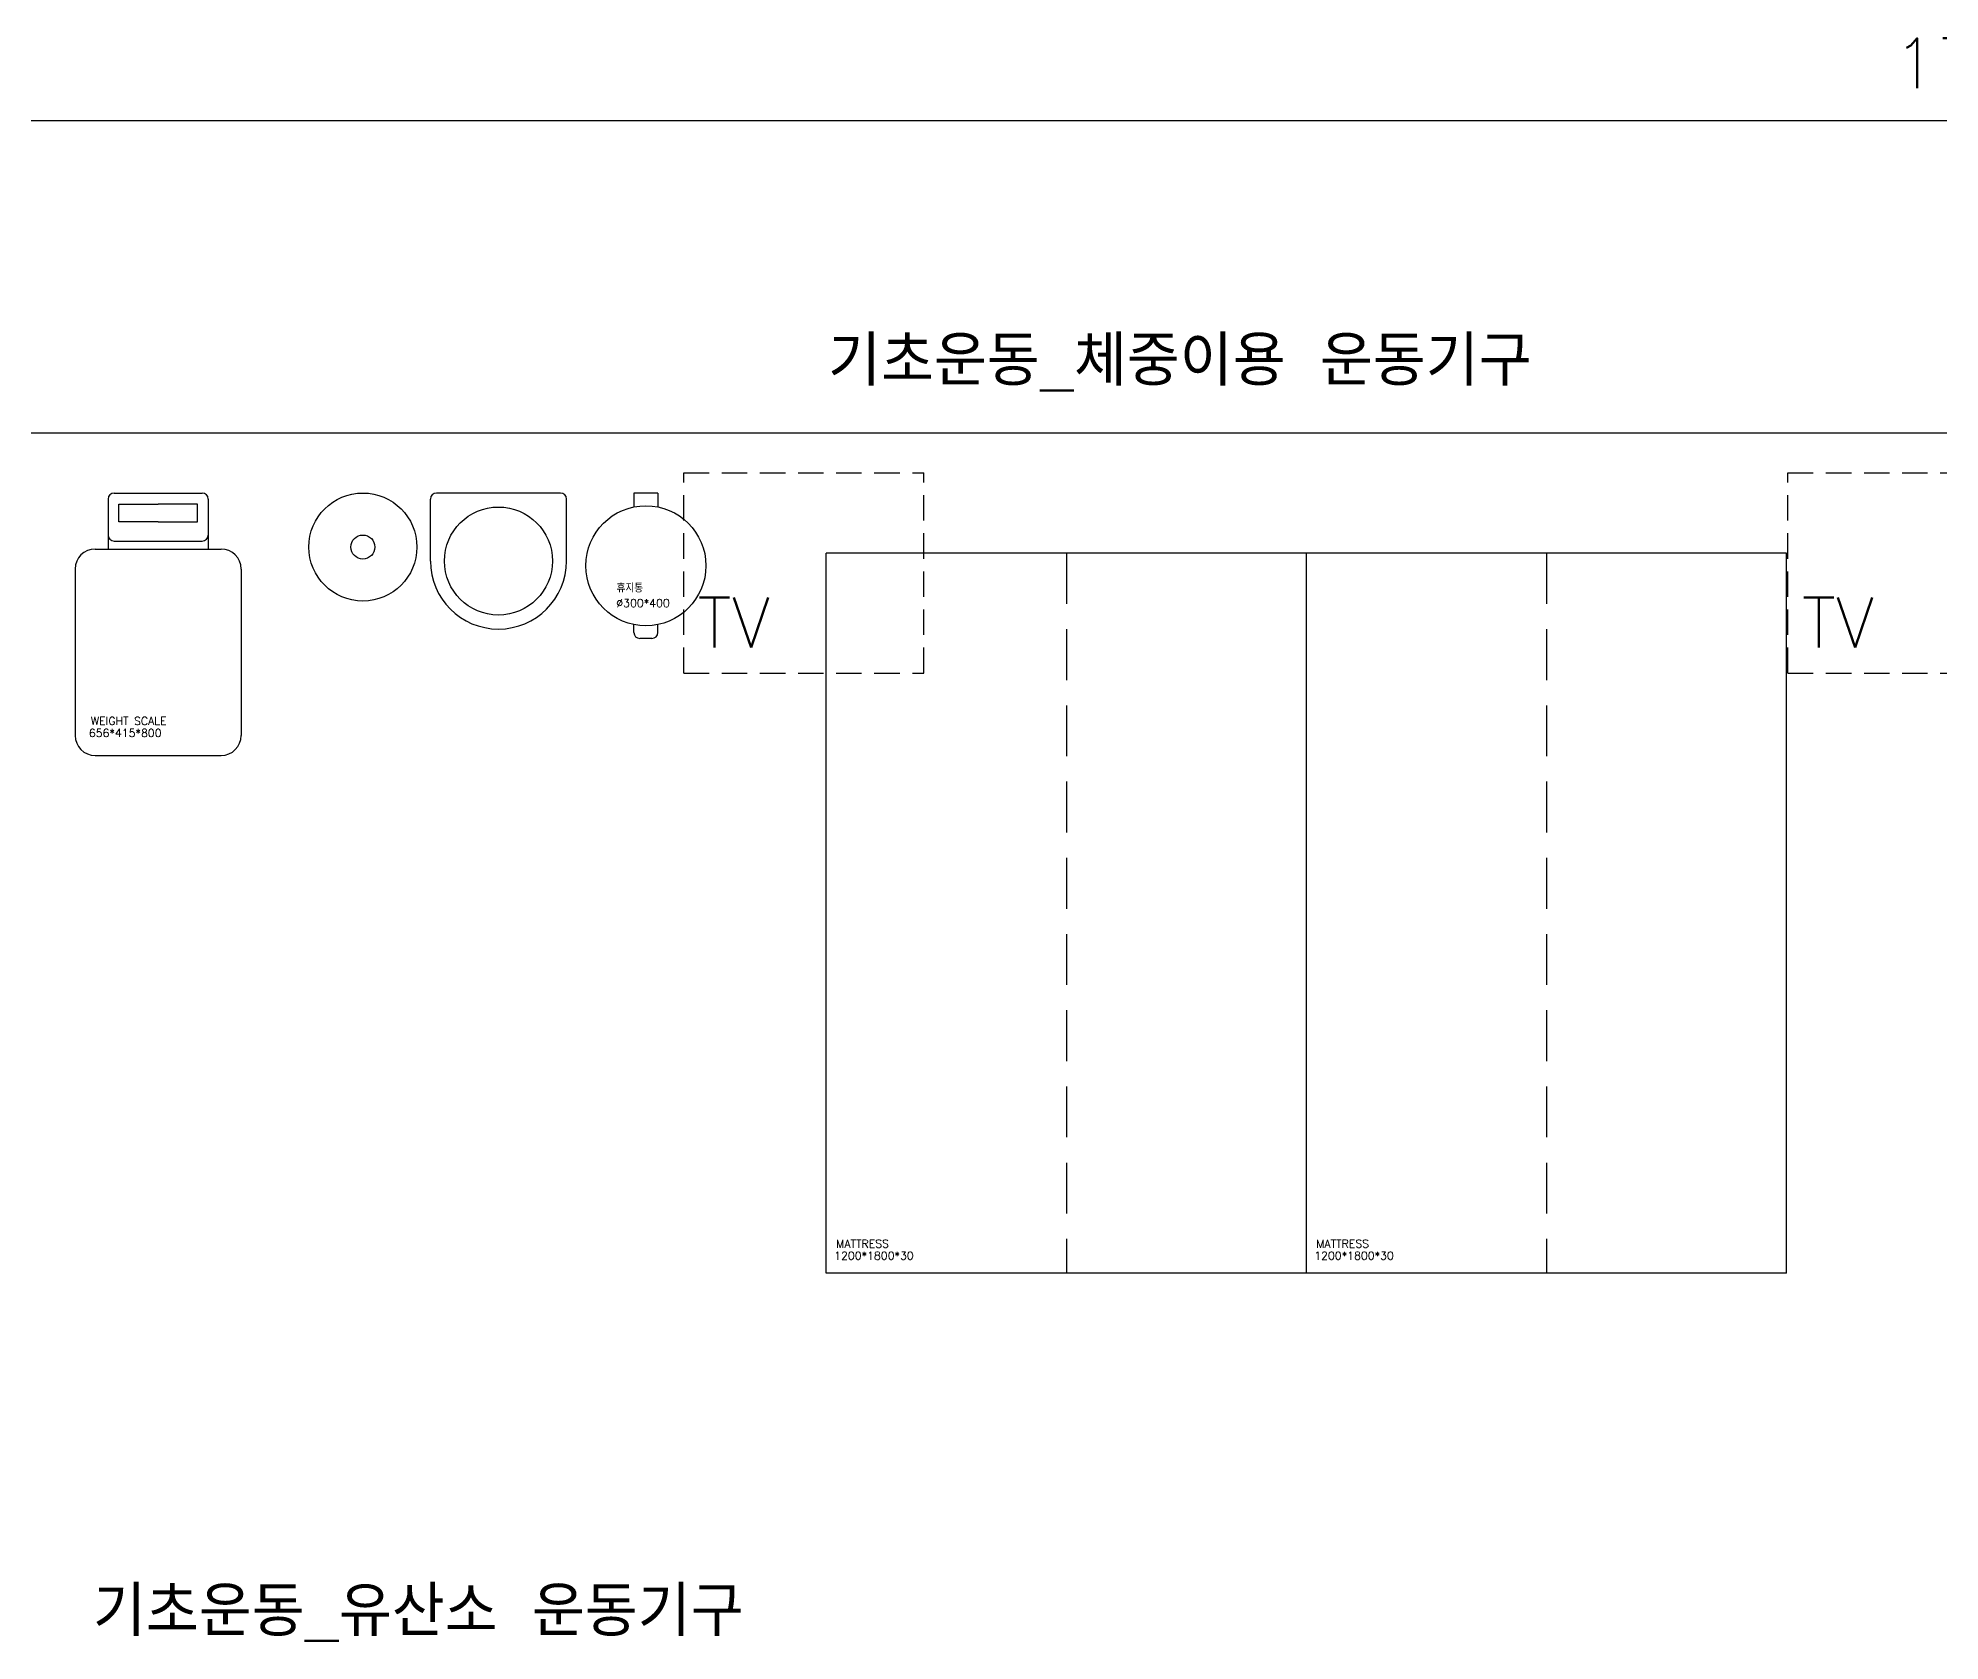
# Model space of a CAD drawing. Extents: x 17047 to 35098, y 459 to 11391.
# Drawn here: x 21565 to 26319, y 7384 to 11391 of the extents above; entities that cross this region are included whole.
import ezdxf

# ---------------------------------------------------------------- set-up
doc = ezdxf.new("R2010")
doc.units = 0
doc.header["$LTSCALE"] = 20
doc.header["$MEASUREMENT"] = 0
doc.linetypes.add('HIDDEN', pattern=[9.525, 6.35, -3.175])
doc.linetypes.add('HIDDEN2', pattern=[4.7625, 3.175, -1.5875])
doc.layers.get('0').update_dxf_attribs({"linetype": 'CONTINUOUS'})
doc.layers.get('DEFPOINTS').update_dxf_attribs({"linetype": 'CONTINUOUS'})
for name, color, linetype in [('1HIDDEN', 1, 'HIDDEN'), ('1HIDDEN2', 1, 'HIDDEN2'), ('2CONTINUOUS', 2, 'CONTINUOUS'), ('3CONTINUOUS', 3, 'CONTINUOUS'), ('3TEXT', 3, 'CONTINUOUS'), ('4ele', 4, 'CONTINUOUS')]:
    doc.layers.add(name, color=color, linetype=linetype)
doc.styles.add('K_GEN', font='romans.shx', dxfattribs={"bigfont": 'whgtxt.shx'})
doc.styles.add('WHG', font='romans', dxfattribs={"bigfont": 'whgtxt'})
doc.dimstyles.new('STANDARD_WS', dxfattribs={"dimtxt": 2.5, "dimasz": 2.5, "dimexe": 1.25, "dimexo": 0.625, "dimtad": 1, "dimdec": 4, "dimdsep": 46, "dimtxsty": 'Standard', "dimcen": 2.5, "dimadec": 0, "dimazin": 0, "dimtfac": 1, "dimtdec": 4, "dimtmove": 0, "dimatfit": 3, "dimfxl": 0, "dimtolj": 1, "dimtzin": 0, "dimarcsym": 0})

# ---------------------------------------------------------------- blocks, each defined once
blk = doc.blocks.new('_CIDOTB')
at = {"color": 0, "linetype": 'ByBlock'}
blk.add_line((2, 0), (-1, 0), dxfattribs=at)
blk.add_circle((0, 0), 0.5, dxfattribs=at)
blk = doc.blocks.new('*D3')
at = {"layer": '4ele', "lineweight": -2}
for p, q in [((17997.5, 10808.4), (17997.5, 11234.4)), ((34997.5, 10808.4), (34997.5, 11234.4)), ((18047.5, 11184.4), (34947.5, 11184.4))]:
    blk.add_line(p, q, dxfattribs=at)
at = {"layer": 'DEFPOINTS', "color": 0}
for p in [(34997.5, 11184.4), (17997.5, 10758.4), (34997.5, 10758.4)]:
    blk.add_point(p, dxfattribs=at)
at = {"layer": '4ele', "lineweight": -2, "xscale": 50, "yscale": 50, "zscale": 50, "rotation": 180}
blk.add_blockref('_CIDOTB', (17997.5, 11184.4), dxfattribs=at)
at = {"layer": '4ele', "lineweight": -2, "xscale": 50, "yscale": 50, "zscale": 50}
blk.add_blockref('_CIDOTB', (34997.5, 11184.4), dxfattribs=at)
at = {"layer": '4ele', "insert": (26497.5, 11308.8), "char_height": 125, "attachment_point": 5, "style": 'K_GEN'}
blk.add_mtext('\\A1;17,000', dxfattribs=at)
blk = doc.blocks.new('DIMDOT')
blk.add_line((-2, 0), (2, 0))
blk.add_circle((0, 0), 0.5)

msp = doc.modelspace()

# ---------------------------------------------------------------- linework, layer by layer
at = {"layer": '1HIDDEN'}
for p, q in [((24135, 10103.6), (24135, 8303.6)), ((25335, 10103.6), (25335, 8303.6))]:
    msp.add_line(p, q, dxfattribs=at)
at = {"layer": '1HIDDEN2'}
for p, q in [((23178.78, 10303.6), (23778.78, 10303.6)), ((23178.78, 9803.6), (23178.78, 10303.6)), ((23778.78, 9803.6), (23778.78, 10303.6)), ((25938.35, 10303.6), (26538.35, 10303.6)), ((25938.35, 9803.6), (25938.35, 10303.6)), ((23178.78, 9803.6), (23778.78, 9803.6)), ((25938.35, 9803.6), (26538.35, 9803.6))]:
    msp.add_line(p, q, dxfattribs=at)
at = {"layer": '2CONTINUOUS', "color": 6}
for p, q in [((21740.01, 10238.6), (21740.01, 10113.6)), ((21755.01, 10253.6), (21975.01, 10253.6)), ((21990.01, 10238.6), (21990.01, 10113.6)), ((22545.62, 10083.6), (22545.62, 10238.6)), ((22870.62, 10253.6), (22560.62, 10253.6)), ((22885.62, 10083.6), (22885.62, 10238.6)), ((23114.08, 10253.6), (23054.08, 10253.6)), ((23054.08, 10253.6), (23054.08, 10218.8)), ((23114.08, 10253.6), (23114.08, 10218.8)), ((21755.01, 10133.6), (21975.01, 10133.6)), ((21707.51, 10113.6), (22022.51, 10113.6)), ((24735, 10103.6), (23535, 10103.6)), ((23535, 8303.6), (23535, 10103.6)), ((24735, 8303.6), (24735, 10103.6)), ((24735, 8303.6), (24735, 10103.6)), ((25935, 10103.6), (24735, 10103.6)), ((25935, 8303.6), (25935, 10103.6)), ((21657.51, 10063.6), (21657.51, 9647.6)), ((22072.51, 10063.6), (22072.51, 9647.6)), ((23054.08, 9905.07), (23054.08, 9924.86)), ((23099.08, 9890.07), (23069.08, 9890.07)), ((23114.08, 9905.07), (23114.08, 9924.86)), ((21707.51, 9597.6), (22022.51, 9597.6)), ((24735, 8303.6), (23535, 8303.6)), ((25935, 8303.6), (24735, 8303.6))]:
    msp.add_line(p, q, dxfattribs=at)
for points in [[(21865.01, 10181.38), (21766.5, 10181.38), (21766.5, 10225.95), (21865.01, 10225.95)], [(21865.01, 10181.38), (21963.52, 10181.38), (21963.52, 10225.95), (21865.01, 10225.95)]]:
    msp.add_lwpolyline(points, dxfattribs=at)
for centre, radius in [((22376.72, 10118.6), 135), ((23084.08, 10071.83), 150), ((22715.62, 10083.6), 135), ((22376.72, 10118.6), 30)]:
    msp.add_circle(centre, radius, dxfattribs=at)
for centre, radius, start, end in [((21755.01, 10238.6), 15, 90, 180), ((21975.01, 10238.6), 15, 0, 90), ((22560.62, 10238.6), 15, 90, 180), ((22870.62, 10238.6), 15, 0, 90), ((21755.01, 10148.6), 15, 180, 270), ((21975.01, 10148.6), 15, 270, 360), ((21707.51, 10063.6), 50, 90, 180), ((22022.51, 10063.6), 50, 360, 90), ((22715.62, 10083.6), 170, 180, 0), ((23069.08, 9905.07), 15, 180, 270), ((23099.08, 9905.07), 15, 270, 360), ((21707.51, 9647.6), 50, 180, 270), ((22022.51, 9647.6), 50, 270, 360)]:
    msp.add_arc(centre, radius, start, end, dxfattribs=at)
at = {"layer": '3CONTINUOUS'}
msp.add_line((17997.51, 10403.6), (34997.51, 10403.6), dxfattribs=at)

# ---------------------------------------------------------------- texts
at = {"layer": '3TEXT', "color": 3, "linetype": 'Continuous', "style": 'K_GEN'}
for s, p in [('기초운동_체중이용 운동기구', (23539.42, 10521.96)), ('TV', (23213.11, 9867.54)), ('TV', (25972.67, 9867.54)), ('기초운동_유산소 운동기구', (21702.05, 7396.16))]:
    msp.add_text(s, height=125, dxfattribs=at).set_placement(p)
at = {"layer": 'DEFPOINTS', "style": 'WHG'}
for s, p in [('휴지통', (23010.83, 10005.29)), ('%%c300*400', (23010.11, 9968.5)), ('656*415*800', (21691.8, 9643.77)), ('WEIGHT SCALE', (21696.77, 9673.77)), ('MATTRESS', (23559.61, 8367.23)), ('MATTRESS', (24759.61, 8367.23)), ('1200*1800*30', (23554.64, 8337.23)), ('1200*1800*30', (24754.64, 8337.23))]:
    msp.add_text(s, height=20, dxfattribs=at).set_placement(p)

# ---------------------------------------------------------------- dimensions: what is measured, and where the dimension line sits
at = {"layer": '4ele'}
dim = msp.add_linear_dim(base=(34997.51, 11184.35), p1=(17997.51, 10758.43), p2=(34997.51, 10758.43), angle=360, dimstyle='STANDARD_WS', override={"dimscale": 50, "dimasz": 1, "dimexe": 1, "dimexo": 1, "dimgap": 1, "dimdec": 1, "dimlunit": 6, "dimtxsty": 'K_GEN', "dimblk": 'DIMDOT', "dimblk1": '_CIDOTB', "dimblk2": '_CIDOTB', "dimsah": 1, "dimcen": 1, "dimdle": 1.5, "dimclrd": 256, "dimclre": 256, "dimclrt": 256, "dimtix": 1, "dimtmove": 2, "dimtvp": 1}, dxfattribs=at)
dim.commit()
dim.dimension.update_dxf_attribs({"geometry": '*D3', "text_midpoint": (26497.51, 11308.76)})

doc.saveas('drawing.dxf')
